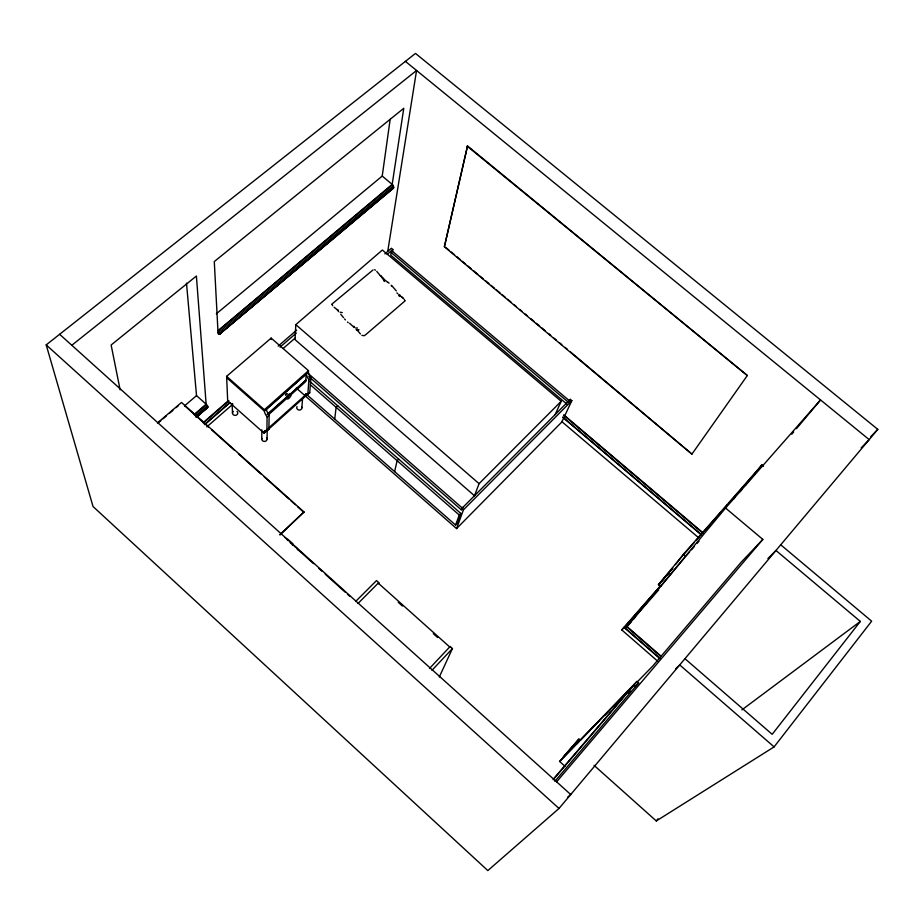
<?xml version="1.0" encoding="UTF-8"?>
<svg xmlns="http://www.w3.org/2000/svg" width="924" height="924" viewBox="0 0 924 924"><rect width="100%" height="100%" fill="white"/><g stroke="black" fill="none" stroke-linecap="round" stroke-linejoin="round"><path stroke-width="1.39" d="M261.781 439.073L261.85 429.822M268.226 428.343L306.803 393.843L306.71 395.102L264.137 433.206L266.135 430.226L264.149 431.993L264.137 433.206L227.685 400.843L226.611 376.334L271.148 338.092L308.501 370.697L308.408 372.037A10.742 3.846 47.9 0 0 310.88 378.043L309.736 392.758L307.808 394.49A10.395 3.592 47.6 0 0 304.885 395.564L296.338 388.08M308.501 370.697L264.403 409.748L264.38 411.041A10.938 3.488 47.5 0 0 267.105 416.967L266.886 431.104A10.568 3.269 47.2 0 0 264.149 431.993M267.048 439.096L267.198 429.845M266.886 431.104L268.884 429.325L269.15 415.153A10.926 3.5 47.5 0 1 266.435 409.228L306.422 373.793A10.753 3.823 47.9 0 0 308.905 379.799L307.808 394.49M271.125 339.489L271.148 338.092M295.807 324.647L295.033 339.628L474.497 495.761L479.071 483.656L561.203 401.293L382.374 250.034L295.807 324.647L479.071 483.656M287.872 540.563L287.942 539.362L292.816 543.751L292.735 544.941M301.905 407.773L302.564 398.209M287.491 396.823L305.775 380.122L306.225 373.619M305.775 380.122L305.879 381.473L290.91 394.779M280.007 534.95L303.973 511.977L181.497 402.448L157.461 422.973M399.561 295.565L399.642 294.744L399.468 296.419L398.868 294.756L402.748 297.828M334.719 419.103L336.117 407.322L337.757 405.832M392.273 188.484A2.079 0.982 51.5 0 0 392.943 188.542L219.346 334.269A2.229 0.728 49 0 1 218.087 333.645L214.287 261.561L403.776 108.281L392.18 184.373L218.249 330.63A3.222 1.051 49 0 1 219.797 333.391L219.843 334.072L218.018 332.467M216.332 313.813L382.224 176.068L390.171 119.254M393.185 188.323L219.381 334.257M393.555 188.219L393.67 187.48L219.531 334.118M387.768 251.189L416.562 70.49L71.806 345.264M391.499 250.681L390.76 255.174L567.255 404.4M305.705 396.292L456.56 528.586L561.838 421.979L571.841 400.658L570.293 399.341L568.283 402.206L391.187 252.552L392.538 251.386L392.85 249.503L391.372 248.256L384.834 253.904M444.386 246.754L467.521 145.957L747.32 375.525L691.926 454.123L444.386 246.754L467.521 145.957M394.617 471.61L397.124 460.683L398.729 459.136M378.274 583.171L449.699 646.962M378.482 583.714L378.759 582.594L376.507 580.584L355.601 601.501M305.821 393.763L455.59 525.051L459.24 515.003L460.81 513.409L309.944 381.52M308.812 376.599L461.33 509.84L461.827 508.454L570.293 399.341M460.81 513.409L457.137 523.481L455.59 525.051M461.33 509.84L463.236 507.033M456.56 528.586L463.432 509.863L571.841 400.658M555.174 414.599L561.203 401.293M449.711 647.458L450.161 646.477L452.448 648.533L439.304 677.003M568.283 402.206L569.011 400.635M203.315 411.099L207.507 407.588A2.044 0.589 47.9 0 1 206.514 407.08M594.051 765.361L656.294 820.962L774.093 746.892L871.655 621.182L780.734 544.802M767.902 558.57L775.964 550.473L860.325 621.436L772.175 734.326L684.961 658.697M656.294 820.962L658.084 818.722M675.432 564.622L684.303 553.395L658.431 584.684L660.602 586.555L684.903 557.322M661.78 581.173L664.518 577.87M666.331 575.652L669.068 572.349M670.882 570.143L672.707 567.937M657.876 661.365L621.794 629.937L623.943 627.327L660.267 658.928M660.972 656.098L627.049 626.587L725.548 508.05L820.535 399.942L796.442 428.667M733.656 498.948L735.446 496.8M739.015 492.492L741.706 489.27M744.386 486.047L761.977 464.991L763.49 466.239M740.136 491.603L741.926 489.454M745.506 485.146L748.186 481.924M750.877 478.701L755.347 473.319M757.137 471.171L761.977 464.991L683.483 554.261L685.804 556.248L689.593 551.94M791.81 434.199L793.658 431.982M559.008 808.465L877.8 429.371L415.488 53.419L46.2 344.895L93.035 506.525L487.837 870.581L559.008 808.465L46.2 344.895M553.626 778.851L636.925 681.45L638.623 682.94L554.874 781.3M553.13 779.729L636.925 681.45L559.597 761.457L564.968 766.273M556.618 781.831L762.831 539.408L725.548 508.05M598.787 721.39L580.746 739.905L578.978 739.304L563.317 757.114M576.784 743.878L580.422 739.616M563.213 757.022L578.978 739.304M565.107 755.081L578.771 739.119M660.441 658.754L624.312 627.315L626.507 626.599L658.697 589.882M627.049 626.587L630.838 622.268M633.679 619.034L635.562 616.874M684.534 553.591L694.074 542.746M695.98 540.575L720.755 512.393M723.608 509.136L727.419 504.804M729.336 502.633L755.058 473.365M756.964 471.194L759.828 467.937M672.66 568.479L658.431 584.684L660.879 582.282M661.827 581.196L664.668 577.962M667.521 574.716L669.415 572.557M691.475 549.78L694.317 546.558M697.146 543.324L699.041 541.175M621.794 629.937L660.868 585.239M624.312 627.315L661.226 585.227M691.926 454.123L570.616 352.044M747.32 375.525L467.221 146.2M431.982 670.304L452.448 648.533M683.483 554.261L684.303 553.395M429.475 668.491L450.161 646.477M762.831 539.408L741.244 562.139L652.921 665.857L636.879 682.316M870.789 436.636L877.8 429.371M861.191 447.874L869.184 439.616L405.405 61.377M559.597 761.457L630.618 688.588M604.804 715.222L609.817 710.082M613.825 705.971L633.876 685.4M628.539 693.219L630.561 691.164M634.592 687.052L638.623 682.94M358.038 603.453L378.759 582.594M405.243 300.739L365.869 334.557L364.356 335.689L361.885 335.389M675.571 668.918L679.717 664.922L774.093 746.892M331.681 304.285L373.042 269.935M280.018 534.534L303.973 511.977M267.221 414.368L286.498 397.239M267.417 414.541L286.694 397.412M289.905 394.56L305.971 380.295M268.468 414.737L287.711 397.632M267.105 416.967L269.15 415.153M308.905 379.799L310.88 378.043M308.408 372.037L264.38 411.041L226.669 377.685M567.532 797.366L570.732 794.536L59.633 334.303M204.423 424.59L229.383 402.876M205.059 424.37L230.076 402.598M206.849 426.853L232.906 404.123M203.084 422.718L228.089 400.993M203.846 422.557L228.898 400.773M195.946 417.255L207.912 406.918A2.968 0.866 47.9 0 0 206.445 404.458L196.523 395.622L186.486 283.137M278.147 346.142L296.65 330.145M196.789 416.736L200.034 413.767M196.8 416.863L207.669 407.472M197.089 416.863L207.912 406.918M280.064 347.124L296.292 333.079M387.168 254.423L392.85 249.503M283.194 348.452L295.137 338.092M194.144 414.529L206.144 404.181L196.396 276.033L111.134 344.998L120.108 389.778M194.456 414.807L206.445 404.458M195.414 416.043L207.392 405.682M184.5 405.913L196.523 395.622M158.628 422.534L160.811 420.674M162.994 418.803L166.274 416.008M169.554 413.213L172.823 410.418M176.103 407.623L178.286 405.752M219.265 331.993L393.37 185.99M218.249 330.63L392.515 184.65L382.224 176.068M741.868 709.898L860.325 621.436M304.885 395.564L306.71 395.102M355.624 327.962L357.473 328.02M340.101 312.22L342.273 312.589M381.635 277.466L387.988 282.478M357.415 329.995L356.098 329.464M374.624 269.739L375.467 270.189M388.011 282.363L389.119 283.137M354.227 327.535L349.584 323.273M396.893 292.954L397.828 293.74M445.749 247.447L449.064 250.219M451.282 252.079L454.596 254.851M456.803 256.699L460.117 259.482M462.323 261.33L465.638 264.102M467.856 265.962L471.171 268.734M473.377 270.582L477.8 274.289M480.006 276.137L483.321 278.921M485.539 280.769L488.854 283.541M491.06 285.401L494.375 288.173M496.581 290.021L499.896 292.804M502.113 294.652L505.428 297.436M507.634 299.284L510.949 302.056M514.264 304.839L516.47 306.687M519.785 309.459L522.002 311.319M525.317 314.091L527.523 315.939M530.838 318.722L534.153 321.494M536.359 323.342L539.674 326.126M541.891 327.974L545.206 330.757M548.521 333.529L550.727 335.377M554.042 338.161L556.248 340.009M559.563 342.781L561.78 344.64M565.095 347.412L567.301 349.26M392.538 251.386L569.554 400.912M563.721 414.83L703.256 533.067M564.044 415.546L702.725 533.067M562.889 417.186L701.616 534.8M562.704 417.313L701.27 534.811M561.607 421.448L698.752 537.837M626.507 626.599L660.695 656.34M308.119 373.4L462.739 508.419M461.827 508.454L463.432 509.863M310.429 384.858L459.24 515.003M334.13 307.253L338.092 310.372L337.283 309.609L338.531 311.642M226.611 376.334L264.403 409.748M401.825 297.008L403.488 298.487M184.777 405.832L208.397 426.957M211.619 429.833L234.165 450M238.461 453.834L260.995 474M264.218 476.876L288.912 498.96M291.06 500.877L295.357 504.723M297.505 506.641L303.938 512.404M398.221 602.263L402.471 606.063M433.31 633.668L437.56 637.468M347.505 322.037L348.175 322.638M285.181 537.641L287.26 539.512A10.984 2.61 -47.4 0 1 286.879 539.708M290.171 542.596L293.347 545.472M296.535 548.336L313.513 563.628M318.826 568.399L322.002 571.275M325.19 574.139L345.357 592.296M347.47 594.213L349.595 596.119M396.315 290.898L391.799 285.678M376.738 271.402L381.138 276.623C378.286 273.562 384.315 278.378 384.176 280.099L384.499 281.462L382.882 278.574M360.406 333.934L356.722 329.579M340.737 314.287L343.497 317.579M344.525 318.93L345.414 319.923M353.915 326.218L354.481 327.212M391.175 285.216L391.591 286.001M404.158 299.295L404.562 300.127M332.293 304.92L332.686 305.752M232.132 403.442L232.49 413.04M392.515 184.65A3.003 1.421 51.6 0 1 393.67 187.468M294.386 546.454A2.888 0.785 45.8 0 1 294.733 546.546M295.183 546.765A2.888 0.785 45.8 0 1 297.69 549.202M298.013 549.711A2.888 0.785 45.8 0 1 298.198 550.15M309.055 392.584A10.383 3.604 47.6 0 1 309.736 392.758M268.549 429.198A10.557 3.28 47.2 0 1 268.884 429.325M236.983 411.423A2.633 2.322 1.5 0 1 236.983 414.714A2.633 2.322 1.5 0 1 233.252 414.691A2.633 2.322 1.5 0 1 233.264 411.399M301.813 407.184A2.587 2.298 6 0 1 299.029 410.037A2.587 2.298 6 0 1 297.054 406.595M266.69 437.918A2.633 2.356 2.8 0 1 264.784 441.418A2.633 2.356 2.8 0 1 261.862 438.473M287.572 397.667A2.714 0.832 -48.3 0 1 286.348 397.204A2.714 0.832 -48.3 0 1 288.981 394.202A2.714 0.832 -48.3 0 1 289.743 395.195M285.574 394.894L286.89 393.612L285.574 394.894M358.766 329.822L356.976 329.822L358.766 329.822M288.554 398.533A2.714 0.832 -48.3 0 0 290.968 394.941A2.714 0.832 -48.3 0 0 287.803 397.228A2.714 0.832 -48.3 0 0 288.554 398.533"/></g></svg>
